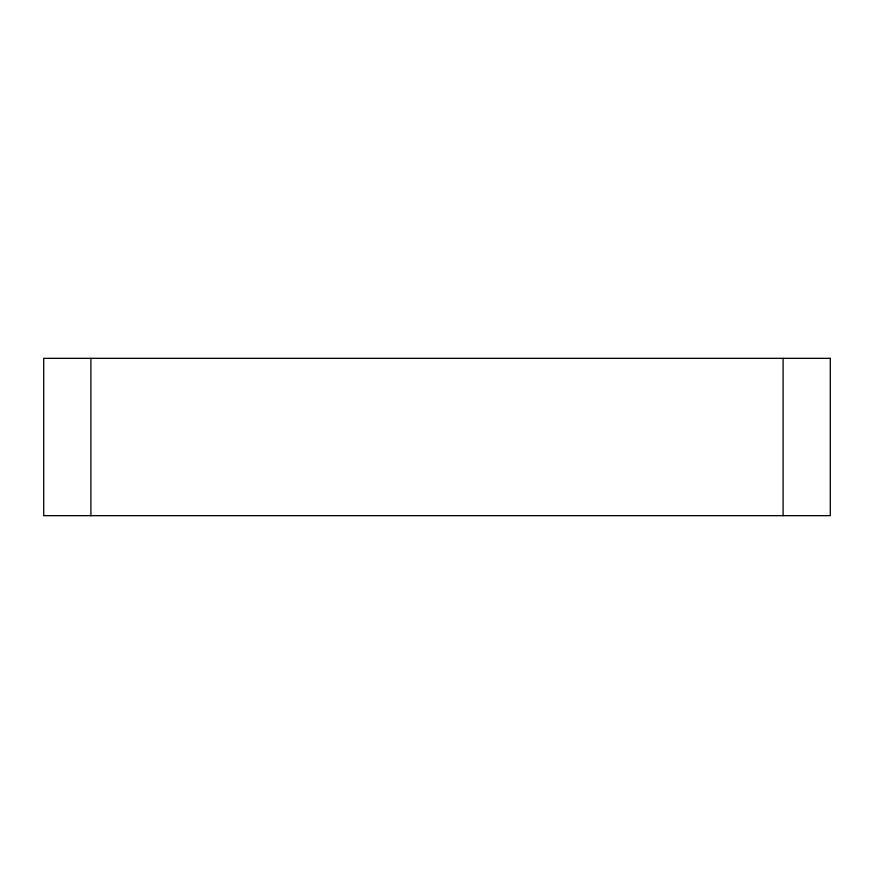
<?xml version="1.0" encoding="UTF-8"?>
<svg xmlns="http://www.w3.org/2000/svg" width="874" height="874" viewBox="0 0 874 874"><rect width="100%" height="100%" fill="white"/><g stroke="black" fill="none" stroke-linecap="round" stroke-linejoin="round"><path stroke-width="1.31" d="M783.104 358.34L783.104 515.66M90.896 358.34L90.896 515.66M830.3 358.34L43.7 358.34L43.7 515.66L830.3 515.66L830.3 358.34"/></g></svg>
